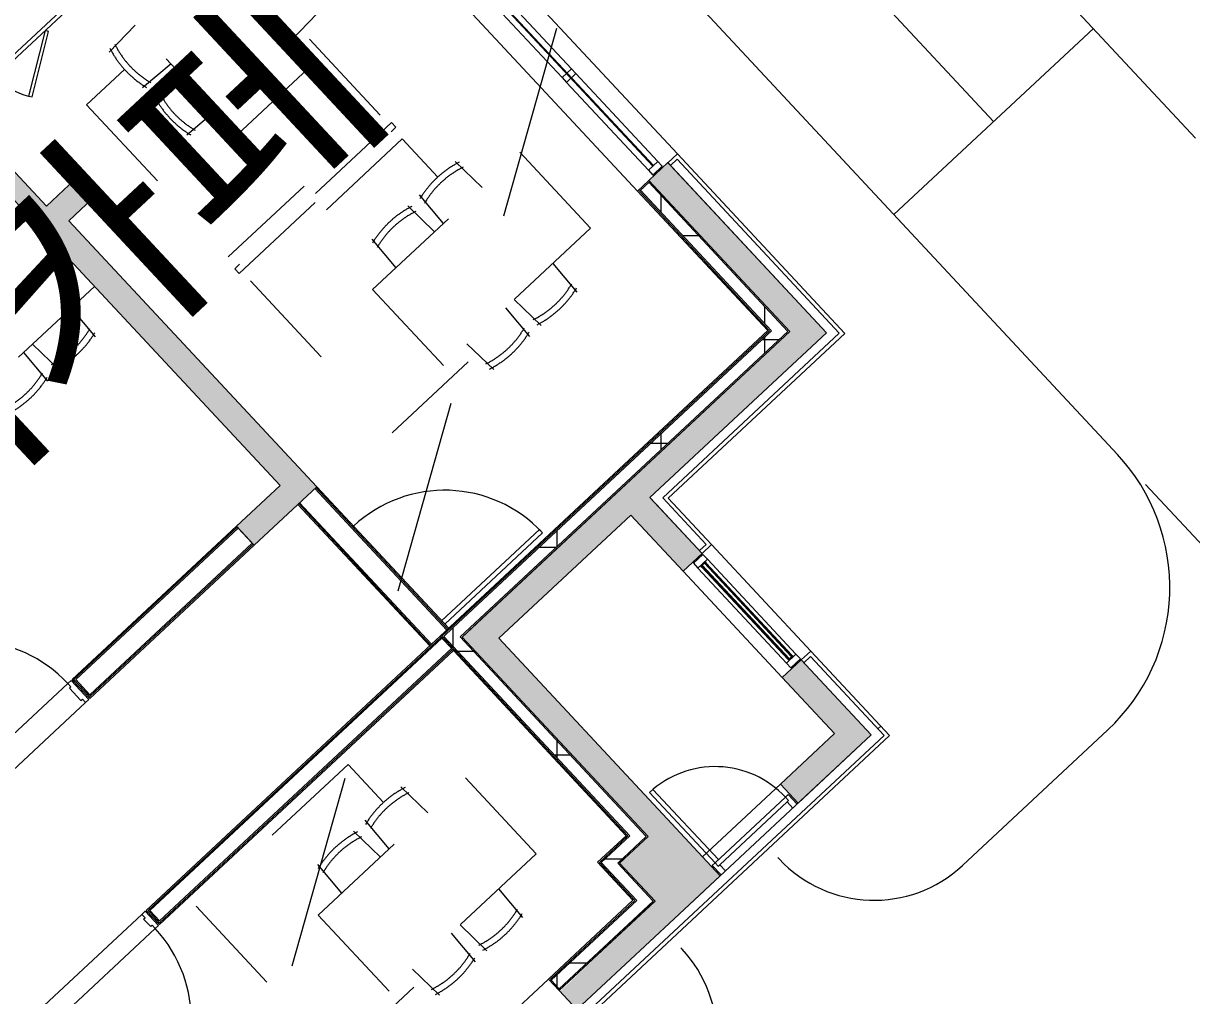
# Model space of a CAD drawing. Header units: millimetres. Extents: x -71377 to 516042, y -145869 to 441446.
# Drawn here: x 278659 to 287657, y 164498 to 171983 of the extents above; entities that cross this region are included whole.
import ezdxf

# ---------------------------------------------------------------- set-up
doc = ezdxf.new("R2010")
doc.units = ezdxf.units.MM
doc.header["$LTSCALE"] = 1000
doc.linetypes.add('_점선_M_', pattern=[3, 1.5, -1.5])
doc.linetypes.add('_점선_S_', pattern=[1.6, 0.8, -0.8])
for name, color, linetype, lineweight in [('06', 6, 'Continuous', 5), ('09_HID', 9, '_점선_M_', 5), ('A-door', 4, 'Continuous', 5), ('A-door-hdln', 8, 'Continuous', 5), ('A-ele-8', 8, 'Continuous', 5), ('A-fnsh-4', 4, 'Continuous', 5), ('A-glas', 5, 'Continuous', 5), ('A-hat', 251, 'Continuous', 5), ('A-insu', 251, 'Continuous', 5), ('A-text-1', 3, 'Continuous', 5), ('A-wind', 4, 'Continuous', 5), ('A-wind-hdln', 8, 'Continuous', 5), ('A_bwall', 3, 'Continuous', 5), ('A_cwall', 2, 'Continuous', 5), ('A_fnsh', 5, 'Continuous', 5), ('A_fnsh-4', 4, 'Continuous', 5), ('A_furn_HID', 6, '_점선_S_', 5), ('AA_dash_M_', 7, '_점선_M_', 5), ('S-ccol', 2, 'Continuous', 5), ('조경라인_dwg', 8, 'Continuous', 5)]:
    doc.layers.add(name, color=color, linetype=linetype, lineweight=lineweight)
doc.styles.add('나눔고딕_3', font='NanumGothic.ttf', dxfattribs={"height": 1400})
pattern_1 = [(0, (165969.5, 243949.9), (0, 800), []), (90, (165969.5, 243949.9), (-800, 5e-14), [])]

# ---------------------------------------------------------------- blocks, each defined once
blk = doc.blocks.new('외여닫이_유리문_ - A_SSD_1100x2100-V58-지반층 배치도')
at = {"layer": 'A-door'}
for p, q in [((-1915, 507.3), (-1915, -522.7)), ((-1915, 507.3), (-1880, 507.3)), ((-1880, 507.3), (-1880, -522.7)), ((-1915, -522.7), (-1950, -522.7)), ((-1950, -522.7), (-1950, -722.7)), ((-1915, -557.7), (-1915, -522.7)), ((-1915, -522.7), (-1880, -522.7)), ((-885, -522.7), (-885, -557.7)), ((-850, -522.7), (-885, -522.7)), ((-850, -722.7), (-850, -522.7)), ((-1900, -557.7), (-1915, -557.7)), ((-1900, -687.7), (-1900, -557.7)), ((-885, -557.7), (-900, -557.7)), ((-900, -557.7), (-900, -687.7)), ((-1915, -722.7), (-1915, -687.7)), ((-1915, -687.7), (-1900, -687.7)), ((-900, -687.7), (-885, -687.7)), ((-885, -687.7), (-885, -722.7)), ((-1950, -722.7), (-1915, -722.7)), ((-885, -722.7), (-850, -722.7))]:
    blk.add_line(p, q, dxfattribs=at)
at = {"layer": 'A-door-hdln'}
blk.add_arc((-1915, -522.7), 1030, 0, 90, dxfattribs=at)
blk = doc.blocks.new('외여닫이_유리문_ - A_SSD_1100x2100_프레임 150-6754359-지반층 배치도')
at = {"layer": 'A-door'}
for p, q in [((-1950, 697.7), (-1915, 697.7)), ((-1950, 547.7), (-1950, 697.7)), ((-1915, 697.7), (-1915, 662.7)), ((-1915, 662.7), (-1900, 662.7)), ((-1900, 662.7), (-1900, 582.7)), ((-900, 662.7), (-885, 662.7)), ((-900, 582.7), (-900, 662.7)), ((-885, 697.7), (-850, 697.7)), ((-885, 662.7), (-885, 697.7)), ((-850, 697.7), (-850, 547.7)), ((-1915, 547.7), (-1950, 547.7)), ((-1915, 582.7), (-1915, 547.7)), ((-1900, 582.7), (-1915, 582.7)), ((-1915, -482.3), (-1915, 547.7)), ((-1915, 547.7), (-1880, 547.7)), ((-1880, -482.3), (-1880, 547.7)), ((-885, 582.7), (-900, 582.7)), ((-885, 547.7), (-885, 582.7)), ((-850, 547.7), (-885, 547.7)), ((-1915, -482.3), (-1880, -482.3))]:
    blk.add_line(p, q, dxfattribs=at)
at = {"layer": 'A-door-hdln'}
blk.add_arc((-1915, 547.7), 1030, 270, 360, dxfattribs=at)
blk = doc.blocks.new('외여닫이_유리문_ - A_SSD_1100x2100-6754352-지반층 배치도')
at = {"layer": 'A-door'}
for p, q in [((-1915, -507.3), (-1915, 522.7)), ((-1880, -507.3), (-1880, 522.7)), ((-1915, -507.3), (-1880, -507.3))]:
    blk.add_line(p, q, dxfattribs=at)
at = {"layer": 'A-door-hdln'}
blk.add_arc((-1915, 522.7), 1030, 270, 360, dxfattribs=at)
blk = doc.blocks.new('그릴창_고정_ - _A_AG_11x27-8285459-지반층 배치도')
at = {"layer": 'A-wind'}
for p, q in [((-550, 100), (-550, 0)), ((-500, 100), (-550, 100)), ((550, 100), (500, 100)), ((550, 0), (550, 100)), ((-550, 0), (-500, 0)), ((-500, 70.4), (-500, 72.4)), ((-500, 72.4), (-485, 72.4)), ((-498.5, 70.4), (-500, 70.4)), ((-500, 28), (-500, 30)), ((-500, 30), (-498.5, 30)), ((-485, 28), (-500, 28)), ((-494.1, 71.3), (-498.5, 71.3)), ((-498.5, 71.3), (-498.5, 70.4)), ((-498.5, 30), (-498.5, 29.1)), ((-498.5, 29.1), (-494.1, 29.1)), ((-494.1, 29.1), (-494.1, 71.3)), ((-486.1, 71.3), (-493, 71.3)), ((-493, 71.3), (-493, 29.1)), ((-493, 29.1), (-486.1, 29.1)), ((-486.1, 68.4), (-486.1, 71.3)), ((-485, 68.4), (-486.1, 68.4)), ((-486.1, 29.1), (-486.1, 32)), ((-486.1, 32), (-485, 32)), ((-485, 72.4), (-485, 68.4)), ((-485, 72.4), (485, 72.4)), ((-485, 68.4), (485, 68.4)), ((-485, 32), (-485, 28)), ((485, 32), (-485, 32)), ((-485, 28), (485, 28)), ((485, 72.4), (500, 72.4)), ((485, 68.4), (485, 72.4)), ((486.1, 68.4), (485, 68.4)), ((485, 28), (485, 32)), ((485, 32), (486.1, 32)), ((500, 28), (485, 28)), ((493, 71.3), (486.1, 71.3)), ((486.1, 71.3), (486.1, 68.4)), ((486.1, 32), (486.1, 29.1)), ((486.1, 29.1), (493, 29.1)), ((493, 29.1), (493, 71.3)), ((498.5, 71.3), (494.1, 71.3)), ((494.1, 71.3), (494.1, 29.1)), ((494.1, 29.1), (498.5, 29.1)), ((498.5, 70.4), (498.5, 71.3)), ((500, 70.4), (498.5, 70.4)), ((498.5, 29.1), (498.5, 30)), ((498.5, 30), (500, 30)), ((500, 72.4), (500, 70.4)), ((500, 30), (500, 28)), ((500, 0), (550, 0))]:
    blk.add_line(p, q, dxfattribs=at)
at = {"layer": 'A-wind-hdln'}
for p, q in [((-500, 0), (-500, 100)), ((500, 100), (-500, 100)), ((500, 100), (500, 0)), ((500, 0), (-500, 0)), ((-493, 67.7), (493, 67.7)), ((-493, 61.6), (493, 61.6)), ((-493, 38.8), (493, 38.8)), ((-493, 32.7), (493, 32.7))]:
    blk.add_line(p, q, dxfattribs=at)
blk = doc.blocks.new('점검구_외여닫이_ - _A_ED_6x18-6608877-지반층 배치도')
at = {"layer": 'A-door-hdln'}
for p, q in [((260, -85), (-176.9, -366.9)), ((275, -108.2), (260, -85)), ((-161.9, -390.2), (275, -108.2)), ((-176.9, -366.9), (-161.9, -390.2))]:
    blk.add_line(p, q, dxfattribs=at)
blk.add_arc((260, -85), 520, 180, 212.8323, dxfattribs=at)
blk = doc.blocks.new('외여닫이문 - _A_FSD_8x21_씰FL_20_원형_-7572530-지반층 배치도')
at = {"layer": 'A-door'}
for p, q in [((-400, 0), (-400, 100)), ((-355, 100), (-355, 35)), ((355, 35), (355, 100)), ((400, 100), (400, 0)), ((-370, 35), (-370, 0)), ((-355, 35), (-370, 35)), ((370, 35), (355, 35)), ((370, 0), (370, 35)), ((-370, 0), (-400, 0)), ((335, 0), (335, -740)), ((335, 0), (370, 0)), ((370, 0), (370, -740)), ((400, 0), (370, 0)), ((335, -740), (370, -740))]:
    blk.add_line(p, q, dxfattribs=at)
at = {"layer": 'A-door-hdln'}
for p, q in [((-355, 35), (355, 35)), ((-370, 0), (370, 0))]:
    blk.add_line(p, q, dxfattribs=at)
blk.add_arc((370, 0), 740, 180, 270, dxfattribs=at)
blk = doc.blocks.new('가구_작은도서관 - 가구_작은도서관-6473556-지반층 배치도')
at = {"layer": 'A_furn_HID'}
for p, q in [((20810, -1485), (20810, 65)), ((21610, 65), (21610, -1485)), ((20810, -331.7), (20522.9, -347.2)), ((20518.5, -526.5), (20118.2, -526.5)), ((20118.2, -526.5), (20118.2, -2126.5)), ((19210, -790), (16810, -790)), ((20810, -738.3), (20522.9, -722.8)), ((20810, -831.7), (20522.9, -847.2)), ((20810, -1238.3), (20522.9, -1222.8)), ((21610, -1238.3), (21897.1, -1222.8)), ((21718.2, -2126.5), (21718.2, -1232.4)), ((21610, -1485), (20810, -1485)), ((16810, -1590), (19210, -1590)), ((18463.3, -1590), (18447.8, -1877.1)), ((18556.7, -1590), (18572.2, -1877.1)), ((18963.3, -1590), (18947.8, -1877.1)), ((20118.2, -2126.5), (21718.2, -2126.5)), ((21743.2, -2226.5), (20093.2, -2226.5)), ((20093.2, -2226.5), (20093.2, -2276.5)), ((21743.2, -2276.5), (21743.2, -2226.5)), ((20093.2, -2276.5), (21743.2, -2276.5)), ((21718.2, -2376.5), (20118.2, -2376.5)), ((20118.2, -2376.5), (20118.2, -3976.5)), ((21718.2, -2776.8), (21718.2, -2376.5)), ((21006.5, -3068.3), (21021.9, -2781.2)), ((21413, -3068.3), (21397.5, -2781.2)), ((21506.5, -3068.3), (21521.9, -2781.2)), ((21913, -3068.3), (21897.5, -2781.2)), ((20759.7, -3068.3), (22309.7, -3068.3)), ((20759.7, -3868.3), (20759.7, -3068.3)), ((22309.7, -3068.3), (22309.7, -3868.3)), ((22309.7, -3868.3), (20759.7, -3868.3)), ((21006.5, -3868.3), (21021.9, -4155.3)), ((21413, -3868.3), (21397.5, -4155.3)), ((21506.5, -3868.3), (21521.9, -4155.3)), ((21913, -3868.3), (21897.5, -4155.3)), ((20118.2, -3976.5), (21012.3, -3976.5)), ((18128.5, -5613.2), (16528.5, -5613.2)), ((16528.5, -5613.2), (16528.5, -7213.2)), ((18128.5, -6013.5), (18128.5, -5613.2)), ((17416.7, -6305), (17432.2, -6017.9)), ((17823.3, -6305), (17807.8, -6017.9)), ((17916.7, -6305), (17932.2, -6017.9)), ((18323.3, -6305), (18307.8, -6017.9)), ((17170, -6305), (18720, -6305)), ((17170, -7105), (17170, -6305)), ((18720, -6305), (18720, -7105)), ((18720, -7105), (17170, -7105)), ((17416.7, -7105), (17432.2, -7392.1)), ((17823.3, -7105), (17807.8, -7392.1)), ((17916.7, -7105), (17932.2, -7392.1)), ((18323.3, -7105), (18307.8, -7392.1)), ((16528.5, -7213.2), (17422.6, -7213.2))]:
    blk.add_line(p, q, dxfattribs=at)
for centre, radius, start, end in [((21268.9, -535), 750.5, 163.92942, 196.07058), ((21271.6, -535), 704.7, 163.24663, 196.75337), ((21268.9, -1035), 750.5, 163.92942, 196.07058), ((21271.6, -1035), 704.7, 163.24663, 196.75337), ((18260, -1131.1), 750.5, 253.92942, 286.07058), ((18260, -1128.4), 704.7, 253.24663, 286.75337), ((18760, -1131.1), 750.5, 253.92942, 286.07058), ((18760, -1128.4), 704.7, 253.24663, 286.75337), ((21209.7, -3527.2), 750.5, 73.92942, 106.07058), ((21709.7, -3527.2), 750.5, 73.92942, 106.07058), ((21209.7, -3529.9), 704.7, 73.24663, 106.75337), ((21709.7, -3529.9), 704.7, 73.24663, 106.75337), ((21209.7, -3409.4), 750.5, 253.92942, 286.07058), ((21209.7, -3406.7), 704.7, 253.24663, 286.75337), ((21709.7, -3409.4), 750.5, 253.92942, 286.07058), ((21709.7, -3406.7), 704.7, 253.24663, 286.75337), ((17620, -6763.9), 750.5, 73.92942, 106.07058), ((18120, -6763.9), 750.5, 73.92942, 106.07058), ((17620, -6766.6), 704.7, 73.24663, 106.75337), ((18120, -6766.6), 704.7, 73.24663, 106.75337), ((17620, -6646.1), 750.5, 253.92942, 286.07058), ((17620, -6643.4), 704.7, 253.24663, 286.75337), ((18120, -6646.1), 750.5, 253.92942, 286.07058), ((18120, -6643.4), 704.7, 253.24663, 286.75337)]:
    blk.add_arc(centre, radius, start, end, dxfattribs=at)
blk = doc.blocks.new('고정창_추가프레임_ - _A_AW_20X20-8338476-지반층 배치도')
at = {"layer": 'A-glas'}
for p, q in [((950, 2.5), (-950, 2.5)), ((-950, 2.5), (-950, -2.5)), ((950, -2.5), (950, 2.5)), ((-950, -2.5), (950, -2.5))]:
    blk.add_line(p, q, dxfattribs=at)
at = {"layer": 'A-wind'}
for p, q in [((-950, 50), (-1000, 50)), ((-1000, 50), (-1000, -50)), ((-950, -50), (-950, 50)), ((-25, 50), (-25, -50)), ((25, 50), (-25, 50)), ((25, -50), (25, 50)), ((950, 50), (950, -50)), ((1000, 50), (950, 50)), ((1000, -50), (1000, 50)), ((-1000, -50), (-950, -50)), ((-25, -50), (25, -50)), ((950, -50), (1000, -50))]:
    blk.add_line(p, q, dxfattribs=at)
at = {"layer": 'A-wind-hdln'}
for p, q in [((-25, 50), (-950, 50)), ((950, 50), (25, 50)), ((-950, -50), (-25, -50)), ((25, -50), (950, -50))]:
    blk.add_line(p, q, dxfattribs=at)
blk = doc.blocks.new('조경라인_dwg_A$Cb8b4522a-7862174-지반층 배치도')
at = {"layer": '06'}
for p, q in [((209910.8, 78953.5), (212979.8, 75662.5)), ((212211.9, 74946.4), (213747.8, 76378.6))]:
    blk.add_line(p, q, dxfattribs=at)
blk = doc.blocks.new('조경라인_dwg-6847807-지반층 배치도')
at = {"layer": '06'}
for p, q in [((283831, 175233.9), (287686.8, 171099.1)), ((282295.2, 173801.7), (287085.9, 168664.2)), ((285892.9, 165500.8), (287011.9, 166544.2)), ((284479.6, 165550.1), (284469.6, 165560.7)), ((283733.5, 164854.5), (283723.7, 164865.1))]:
    blk.add_line(p, q, dxfattribs=at)
for centre, radius, start, end in [((285988.9, 167641.2), 1500, 312.99977, 43), ((285210.9, 166232.1), 1000, 223, 312.99977), ((283002.2, 164172.5), 1000, 312.99977, 43)]:
    blk.add_arc(centre, radius, start, end, dxfattribs=at)
at = {"layer": '09_HID'}
for p, q in [((294462.4, 160753.9), (287085.9, 168664.2)), ((291059, 158494.6), (285161.5, 164818.8))]:
    blk.add_line(p, q, dxfattribs=at)
blk.add_blockref('조경라인_dwg_A$Cb8b4522a-7862174-지반층 배치도', (73152.3, 95564.2))

msp = doc.modelspace()

# ---------------------------------------------------------------- hatches: boundary and pattern name
at = {"layer": 'A-hat'}
for points in [[(278726, 170473.4), (278835.7, 170575.7), (275026.8, 174660.3), (274917.1, 174558), (278598.9, 170609.7)], [(284561.4, 169611.6), (284707.7, 169748), (283623.3, 170910.9), (283477, 170774.5), (284275.8, 169917.8)], [(278862.4, 170327.1), (279191.5, 170634), (279055.1, 170780.3), (278726, 170473.4), (278835.7, 170355.7)], [(280772, 168279.3), (280918.3, 168415.7), (279008.7, 170463.5), (278862.4, 170327.1), (280644.8, 168415.7)], [(282320.9, 167248.8), (284844.1, 169601.7), (284707.7, 169748), (282184.5, 167395.1)], [(280299.2, 168111.9), (280435.6, 167965.6), (280772, 168279.3), (280635.6, 168425.6)], [(282174.6, 167112.4), (282320.9, 167248.8), (282184.5, 167395.1), (282038.2, 167258.7)], [(283470.4, 165722.9), (283616.7, 165859.3), (282320.9, 167248.8), (282174.6, 167112.4), (282913.2, 166320.4)], [(284625.6, 165979.7), (285042.5, 166368.4), (284906.1, 166514.7), (284489.2, 166126)], [(283671.2, 165089.7), (284025.9, 165420.5), (283616.7, 165859.3), (283251, 165518.3), (283523.8, 165225.7), (283534.8, 165236), (283544.3, 165225.7)]]:
    msp.add_hatch(color=256, dxfattribs=at).paths.add_polyline_path(points)
h = msp.add_hatch(dxfattribs=at)
h.set_pattern_fill('FP_12', color=256, scale=1000, style=0, pattern_type=2)
h.set_pattern_definition([(45, (165969.5, 243949.9), (-353.5534, 353.5534), [])])
h.paths.add_polyline_path([(278136.7, 171325.3), (279109.4, 172232.4), (278979.8, 172371.3), (278007.1, 171464.3)])
h = msp.add_hatch(dxfattribs=at)
h.set_pattern_fill('FP_13', color=256, scale=1000, style=0, pattern_type=2)
h.set_pattern_definition(pattern_1)
h.paths.add_polyline_path([(284481.5, 169550.7), (284547.3, 169612.1), (283476.5, 170760.3), (283410.7, 170698.9), (284468.2, 169565)])
h = msp.add_hatch(dxfattribs=at)
h.set_pattern_fill('FP_13', color=256, scale=1000, style=0, pattern_type=2)
h.set_pattern_definition(pattern_1)
h.paths.add_polyline_path([(282024.1, 167259.2), (284481.5, 169550.7), (284412.8, 169609.7), (281962.7, 167325)])
h = msp.add_hatch(color=256, dxfattribs=at)
h.paths.add_polyline_path([(285042.5, 166368.4), (285188.8, 166504.8), (284650, 167082.6), (284503.7, 166946.2), (284915.3, 166504.8)])
h.paths.add_polyline_path([(283739.9, 167765.3), (283886.1, 167901.7), (283483.8, 168333.2), (283337.5, 168196.8), (283592.2, 167923.7)])
h = msp.add_hatch(dxfattribs=at)
h.set_pattern_fill('FP_13', color=256, scale=1000, style=0, pattern_type=2)
h.set_pattern_definition(pattern_1)
h.paths.add_polyline_path([(283329.1, 165727.8), (283394.9, 165789.2), (281962.7, 167325), (281896.9, 167263.6), (283322.3, 165735.1)])
h = msp.add_hatch(dxfattribs=at)
h.set_pattern_fill('FP_13', color=256, scale=1000, style=0, pattern_type=2)
h.set_pattern_definition(pattern_1)
h.paths.add_polyline_path([(283236.9, 165518.8), (283456.3, 165723.4), (283394.9, 165789.2), (283175.5, 165584.6)])
h = msp.add_hatch(dxfattribs=at)
h.set_pattern_fill('FP_13', color=256, scale=1000, style=0, pattern_type=2)
h.set_pattern_definition(pattern_1)
h.paths.add_polyline_path([(283443.9, 165164.8), (283509.7, 165226.2), (283175.5, 165584.6), (283109.7, 165523.2), (283382.5, 165230.7)])
h = msp.add_hatch(dxfattribs=at)
h.set_pattern_fill('FP_13', color=256, scale=1000, style=0, pattern_type=2)
h.set_pattern_definition(pattern_1)
h.paths.add_polyline_path([(279085, 161100.1), (279560.4, 161543.4), (279499, 161609.2), (279023.6, 161165.9)])
h.paths.add_polyline_path([(280394.1, 162320.9), (281293.7, 163159.8), (281232.3, 163225.6), (280332.8, 162386.7)])
h.paths.add_polyline_path([(282785.7, 164551), (283443.9, 165164.8), (283375.2, 165223.8), (282724.3, 164616.9)])
h = msp.add_hatch(color=256, dxfattribs=at)
h.paths.add_polyline_path([(279707.3, 161393.2), (279710.9, 161396.7), (279704.1, 161396.7)])
h.paths.add_polyline_path([(280530, 162160.5), (281437.4, 163020.3), (281300.5, 163152.4), (280401, 162298.9), (280511, 162181)])
h.paths.add_polyline_path([(282921.6, 164390.6), (283671.2, 165089.7), (283534.8, 165236), (282792.5, 164529.1), (282902.5, 164411.1)])

# ---------------------------------------------------------------- linework, layer by layer
at = {"layer": 'A-ele-8'}
for p, q in [((282318.9, 172456.3), (283696.5, 170979)), ((283389.3, 170692.6), (282011.6, 172169.9)), ((283959.3, 167969.9), (284723.1, 167150.8)), ((284503.7, 166946.2), (283739.9, 167765.3)), ((279033.9, 166932), (279047.6, 166917.4)), ((278247.7, 166198.9), (279001, 166901.3)), ((279137.4, 166755.1), (278384.1, 166052.6)), ((279156.7, 166800.4), (279170.3, 166785.7)), ((283889.5, 165566.7), (284489.2, 166126)), ((278818.9, 164420.7), (279572.2, 165123.2)), ((279674.5, 165013.5), (278921.2, 164311)), ((281226, 163247), (282703.3, 164624.7))]:
    msp.add_line(p, q, dxfattribs=at)
at = {"layer": 'A-fnsh-4'}
for p, q in [((283483.9, 170767.1), (283403.4, 170692.1)), ((283403.4, 170692.1), (284405.9, 169617)), ((284405.9, 169617), (281882.8, 167264.1)), ((281795.5, 167196.4), (280779.3, 168286.1)), ((279170.8, 166799.9), (280428.8, 167972.9)), ((281875.5, 167257.3), (279619.2, 165153.3)), ((281882.8, 167264.1), (283315, 165728.3)), ((279048.1, 166931.5), (279170.8, 166799.9)), ((283315, 165728.3), (283095.6, 165523.7)), ((283095.6, 165523.7), (283368.4, 165231.2)), ((283368.4, 165231.2), (282717.5, 164624.2)), ((279619.2, 165153.3), (279663.6, 165105.8)), ((282717.5, 164624.2), (282724.3, 164616.9)), ((282785.7, 164551), (282792.5, 164543.7))]:
    msp.add_line(p, q, dxfattribs=at)
at = {"layer": 'A-insu'}
for p, q in [((283643.9, 170888.8), (284844.1, 169601.7)), ((283483.8, 168333.2), (283531.5, 168282)), ((280422, 167980.2), (280312.8, 168097.2)), ((281802.8, 167203.2), (281868.6, 167264.6)), ((285188.8, 166504.8), (283671.2, 165089.7))]:
    msp.add_line(p, q, dxfattribs=at)
at = {"layer": 'A_bwall'}
for p, q in [((278136.7, 171325.3), (280455.1, 173487.3)), ((279109.4, 172232.4), (278136.7, 171325.3))]:
    msp.add_line(p, q, dxfattribs=at)
at = {"layer": 'A_cwall'}
for p, q in [((278835.7, 170575.7), (274890.4, 174806.6)), ((274917.1, 174558), (278726, 170473.4)), ((283623.3, 170910.9), (283477, 170774.5)), ((284844.1, 169601.7), (283623.3, 170910.9)), ((279055.1, 170780.3), (278835.7, 170575.7)), ((279191.5, 170634), (279055.1, 170780.3)), ((283477, 170774.5), (284561.4, 169611.6)), ((279008.7, 170463.5), (279191.5, 170634)), ((278726, 170473.4), (280635.6, 168425.6)), ((280918.3, 168415.7), (279008.7, 170463.5)), ((284561.4, 169611.6), (282184.5, 167395.1)), ((283483.8, 168333.2), (284844.1, 169601.7)), ((280635.6, 168425.6), (280299.2, 168111.9)), ((280435.6, 167965.6), (280918.3, 168415.7)), ((283886.1, 167901.7), (283483.8, 168333.2)), ((283531.5, 168282), (283886.1, 167901.7)), ((282320.9, 167248.8), (283337.5, 168196.8)), ((283337.5, 168196.8), (283739.9, 167765.3)), ((280299.2, 168111.9), (280435.6, 167965.6)), ((283739.9, 167765.3), (283886.1, 167901.7)), ((282184.5, 167395.1), (282038.2, 167258.7)), ((282038.2, 167258.7), (283470.4, 165722.9)), ((283616.7, 165859.3), (282320.9, 167248.8)), ((284650, 167082.6), (284503.7, 166946.2)), ((285188.8, 166504.8), (284650, 167082.6)), ((284650, 167082.6), (285188.8, 166504.8)), ((284503.7, 166946.2), (284906.1, 166514.7)), ((284906.1, 166514.7), (284489.2, 166126)), ((284625.6, 165979.7), (285188.8, 166504.8)), ((284489.2, 166126), (284625.6, 165979.7)), ((283523.8, 165225.7), (282785.2, 164536.9)), ((282785.2, 164536.9), (283516.5, 165218.9)), ((282921.6, 164390.6), (283671.2, 165089.7)), ((283671.2, 165089.7), (282921.6, 164390.6)), ((282785.2, 164536.9), (282921.6, 164390.6))]:
    msp.add_line(p, q, dxfattribs=at)
at = {"layer": 'A_fnsh'}
for p, q in [((283477, 170774.5), (283389.3, 170692.6)), ((283410.7, 170698.9), (284420.1, 169616.5)), ((283476.5, 170760.3), (284547.3, 169612.1)), ((283389.3, 170692.6), (284391.8, 169617.5)), ((284391.8, 169617.5), (281868.6, 167264.6)), ((284420.1, 169616.5), (281970, 167331.8)), ((284547.3, 169612.1), (282024.1, 167259.2)), ((282038.2, 167258.7), (284561.4, 169611.6)), ((281934.5, 167326), (280918.3, 168415.7)), ((280299.2, 168111.9), (279033.9, 166932)), ((280306, 168104.6), (280299.2, 168111.9)), ((281896.9, 167263.6), (281970, 167331.8)), ((281868.6, 167264.6), (283300.8, 165728.8)), ((281896.9, 167263.6), (283329.1, 165727.8)), ((282024.1, 167259.2), (283456.3, 165723.4)), ((279707.4, 165044.1), (281970.9, 167154.9)), ((279033.9, 166932), (279040.8, 166924.7)), ((283300.8, 165728.8), (283081.4, 165524.2)), ((283329.1, 165727.8), (283109.7, 165523.2)), ((283456.3, 165723.4), (283236.9, 165518.8)), ((283251, 165518.3), (283470.4, 165722.9)), ((283081.4, 165524.2), (283354.2, 165231.6)), ((283109.7, 165523.2), (283382.5, 165230.7)), ((283236.9, 165518.8), (283509.7, 165226.2)), ((283523.8, 165225.7), (283251, 165518.3)), ((283354.2, 165231.6), (282703.3, 164624.7)), ((283382.5, 165230.7), (282724.3, 164616.9)), ((283509.7, 165226.2), (282785.7, 164551)), ((283516.5, 165218.9), (283523.8, 165225.7)), ((279656.2, 165099), (279707.4, 165044.1)), ((282703.3, 164624.7), (282785.2, 164536.9)), ((282724.3, 164616.9), (282785.7, 164551))]:
    msp.add_line(p, q, dxfattribs=at)
at = {"layer": 'A_fnsh-4'}
for p, q in [((278157.1, 171303.4), (280387.8, 173383.5)), ((283696.5, 170979), (283623.4, 170910.8)), ((284985.4, 169596.8), (283696.5, 170979)), ((283623.4, 170910.8), (283643.9, 170888.8)), ((283695.1, 170936.6), (283643.9, 170888.8)), ((284943, 169598.3), (283695.1, 170936.6)), ((283582.7, 168329.8), (284943, 169598.3)), ((283625.1, 168328.3), (284985.4, 169596.8)), ((281919.8, 167312.4), (280903.7, 168402.1)), ((281927.1, 167319.2), (280911, 168408.9)), ((280772, 168279.3), (281788.2, 167189.6)), ((281802.8, 167203.2), (280786.6, 168293)), ((283916.9, 167971.4), (283582.7, 168329.8)), ((283959.3, 167969.9), (283625.1, 168328.3)), ((279048.1, 166931.5), (280306, 168104.6)), ((279062.2, 166931), (280312.8, 168097.2)), ((280312.8, 168097.2), (280306, 168104.6)), ((279170.3, 166785.7), (280435.6, 167965.6)), ((279171.3, 166814), (280422, 167980.2)), ((280435.6, 167965.6), (280422, 167980.2)), ((283865.7, 167923.7), (283916.9, 167971.4)), ((283886.1, 167901.7), (283959.3, 167969.9)), ((281802.8, 167203.2), (279605.1, 165153.8)), ((281882.3, 167250), (279633.4, 165152.9)), ((279707.9, 165058.3), (281964.1, 167162.2)), ((279708.4, 165072.4), (281957.3, 167169.6)), ((284723.1, 167150.8), (284650, 167082.6)), ((284721.6, 167108.4), (284670.4, 167060.7)), ((285287.7, 166501.4), (284721.6, 167108.4)), ((285330.1, 166499.9), (284723.1, 167150.8)), ((279040.8, 166924.7), (279170.3, 166785.7)), ((279062.2, 166931), (279171.3, 166814)), ((285240, 166552.6), (285261.9, 166573)), ((282989.8, 164317.5), (285330.1, 166499.9)), ((282991.2, 164359.9), (285287.7, 166501.4)), ((279605.1, 165153.8), (279656.2, 165099)), ((279633.4, 165152.9), (279708.4, 165072.4)), ((279663.6, 165105.8), (279707.9, 165058.3))]:
    msp.add_line(p, q, dxfattribs=at)
at = {"layer": 'AA_dash_M_'}
msp.add_line((247284.3, 46362.5), (303447.7, 245132.9), dxfattribs=at)
at = {"layer": 'S-ccol'}
for p, q in [((284025.9, 165420.5), (283616.7, 165859.3)), ((283470.4, 165722.9), (283251, 165518.3)), ((283251, 165518.3), (283523.8, 165225.7)), ((283671.2, 165089.7), (284025.9, 165420.5))]:
    msp.add_line(p, q, dxfattribs=at)

# ---------------------------------------------------------------- block references
at = {"layer": 'A-door'}
for name, p, rotation in [('외여닫이_유리문_ - A_SSD_1100x2100-6754352-지반층 배치도', (280980, 169115.9), 133.0000012484763), ('외여닫이_유리문_ - A_SSD_1100x2100-V58-지반층 배치도', (279291.8, 167887.1), 43.00000124847634), ('외여닫이_유리문_ - A_SSD_1100x2100_프레임 150-6754359-지반층 배치도', (280695.2, 165216.5), 43.00000124847634)]:
    msp.add_blockref(name, p, dxfattribs=dict(at, rotation=rotation))
at = {"layer": 'A-door-hdln'}
for name, p, rotation in [('점검구_외여닫이_ - _A_ED_6x18-6608877-지반층 배치도', (278578.2, 171812.3), 43.00000124847605), ('외여닫이문 - _A_FSD_8x21_씰FL_20_원형_-7572530-지반층 배치도', (284257.6, 165773.2), 223.0000012484758)]:
    msp.add_blockref(name, p, dxfattribs=dict(at, rotation=rotation))
at = {"layer": 'A-wind', "rotation": 313.0000012484763}
msp.add_blockref('그릴창_고정_ - _A_AG_11x27-8285459-지반층 배치도', (284194.9, 167424), dxfattribs=at)
at = {"layer": 'A-wind-hdln', "rotation": 313.0000012484763}
msp.add_blockref('고정창_추가프레임_ - _A_AW_20X20-8338476-지반층 배치도', (282861.4, 171581.2), dxfattribs=at)
at = {"layer": 'A_furn_HID', "rotation": 43.00000124847657}
msp.add_blockref('가구_작은도서관 - 가구_작은도서관-6473556-지반층 배치도', (264073.1, 158019.4), dxfattribs=at)
at = {"layer": '조경라인_dwg', "rotation": 8.537736462515947e-07}
msp.add_blockref('조경라인_dwg-6847807-지반층 배치도', (0, 0), dxfattribs=at)

# ---------------------------------------------------------------- texts
at = {"layer": 'A-text-1', "insert": (274128.7, 166397.8), "char_height": 1400, "width": 10998.9, "attachment_point": 1, "rotation": 43, "line_spacing_factor": 1.2, "style": '나눔고딕_3'}
msp.add_mtext('\\pxt9.07143,18.14286,27.21429,36.28571,45.35714,54.42857,63.5,72.57143,81.64286,90.71429,99.78571,108.85714,117.92857,127,136.07143,145.14286,154.21429,163.28571,172.35714,181.42857,190.5,199.57143,208.64286,217.71429,226.78571,235.85714,244.92857,254,263.07143,272.14286,281.21429,290.28571;{스터디카페}', dxfattribs=at)

doc.saveas('drawing.dxf')
